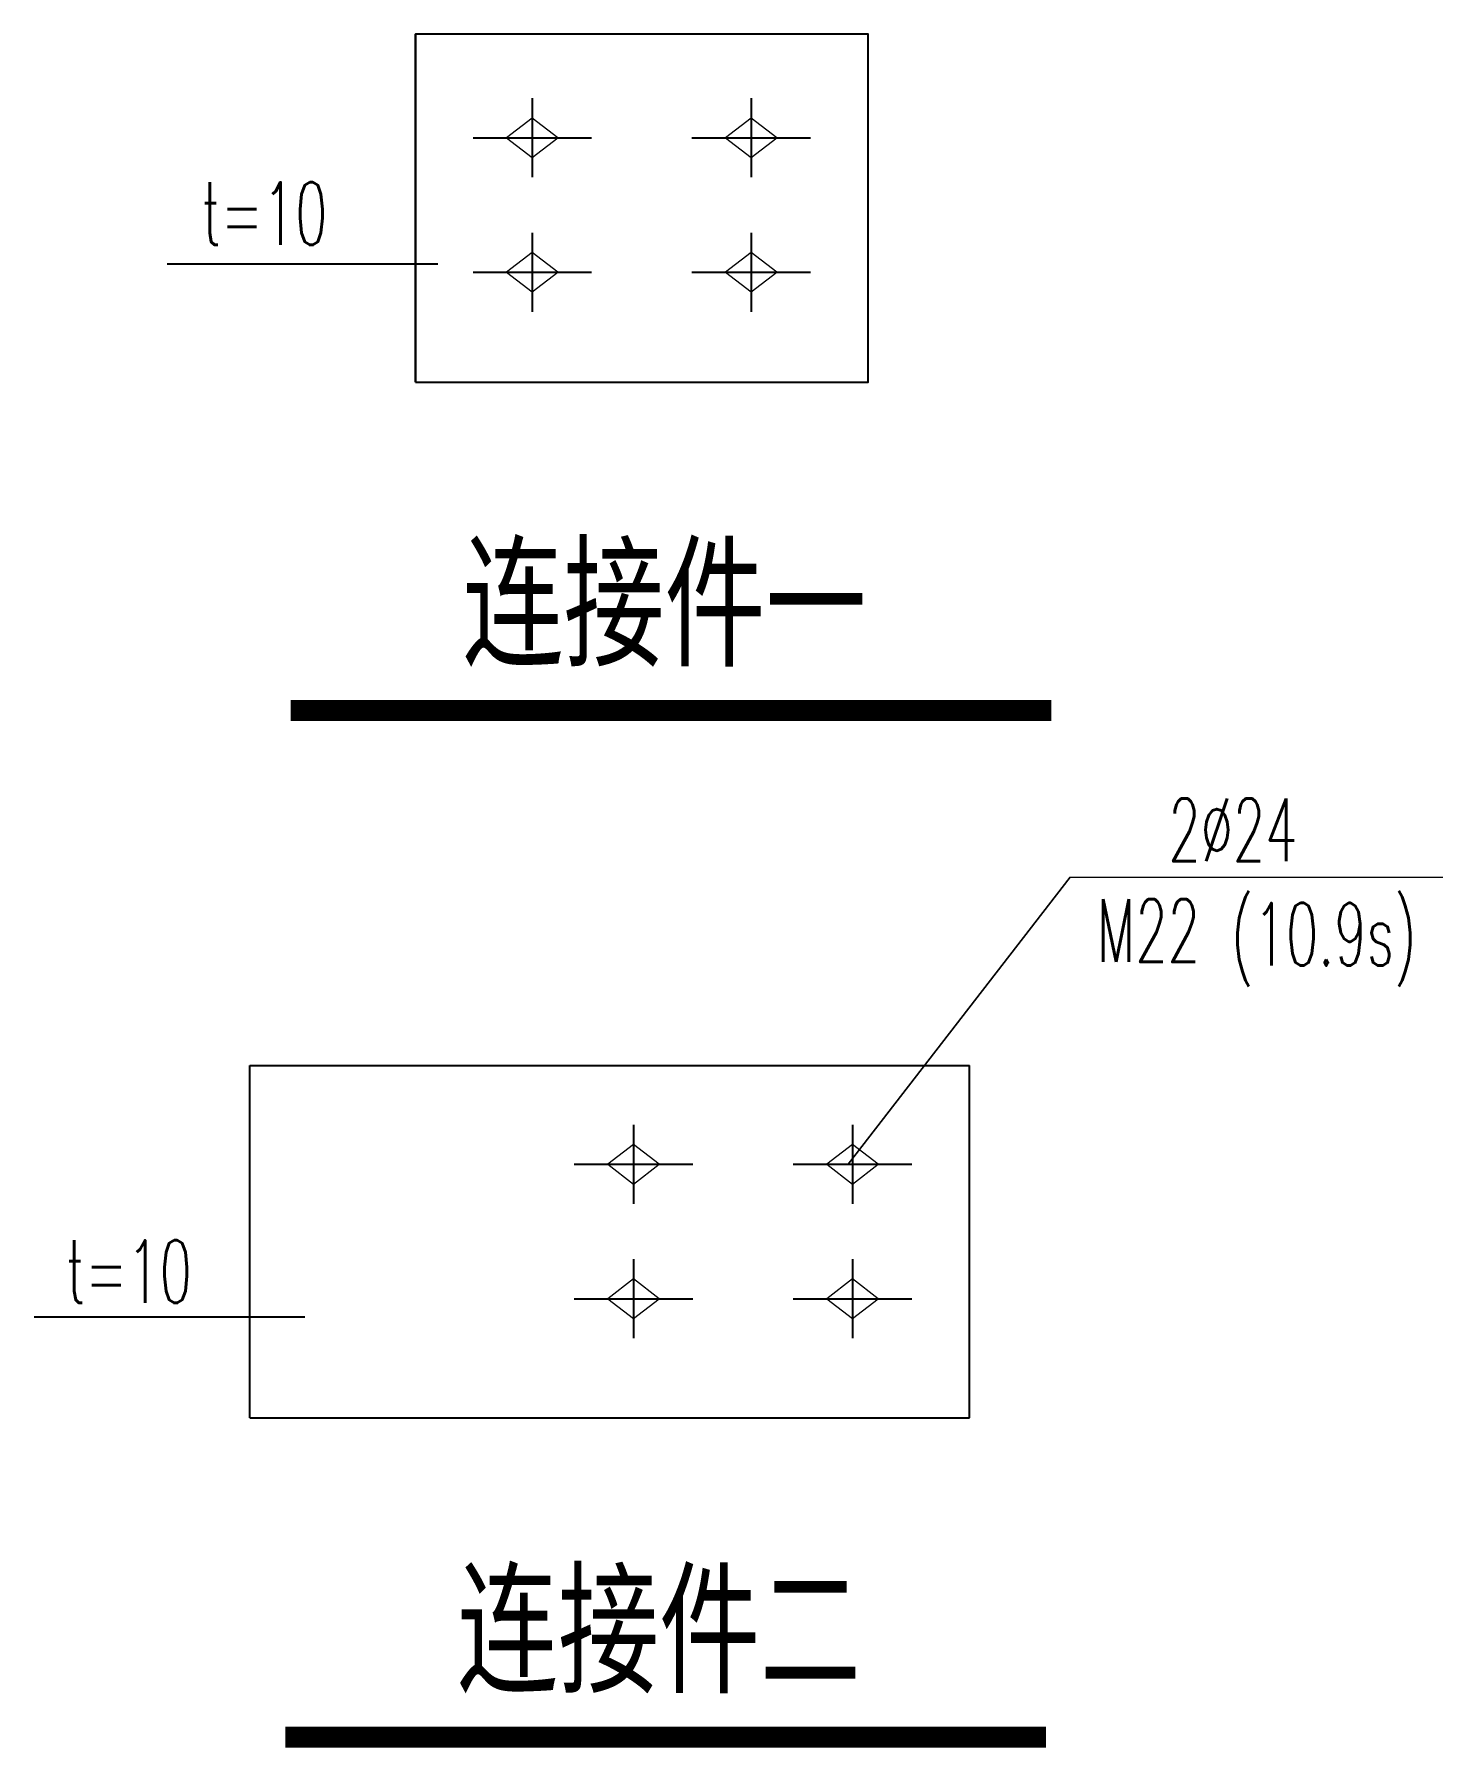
# Model space of a CAD drawing. Extents: x 2025205 to 2402328, y -557483 to 329036.
# Drawn here: x 2152539 to 2162526, y -540438 to -528282 of the extents above; entities that cross this region are included whole.
import ezdxf
from ezdxf.enums import TextEntityAlignment as Align

# ---------------------------------------------------------------- set-up
doc = ezdxf.new("R2010")
doc.units = 0
doc.header["$LTSCALE"] = 1500
doc.header["$MEASUREMENT"] = 0
for name, color, linetype in [('1', 7, 'Continuous'), ('10', 7, 'Continuous'), ('DWALL', 255, 'Continuous'), ('PUB_DIM', 3, 'Continuous'), ('PUB_TEXT', 7, 'Continuous')]:
    doc.layers.add(name, color=color, linetype=linetype)
doc.layers.add('查找字符', color=1, linetype='ByLayer', lineweight=18)
doc.styles.add('-黑体', font='simhei.ttf')
doc.styles.add('_SIMPLEX', font='SIMPLEX.shx', dxfattribs={"width": 0.8, "bigfont": 'tssdchn.shx'})

# ---------------------------------------------------------------- blocks, each defined once
blk = doc.blocks.new('A$C410F2C92')
at = {"elevation": 600}
blk.add_lwpolyline([(602, 280), (420, 420), (238, 280), (420, 140), (602, 280)], dxfattribs=at)
at = {"layer": '10', "color": 253}
for p, q in [((420, 560, 600), (420, 0, 600)), ((0, 280, 600), (840, 280, 600))]:
    blk.add_line(p, q, dxfattribs=at)
blk = doc.blocks.new('4322442')
blk.add_line((2156560, -713022), (2154462, -715736))
at = {"color": 3, "ltscale": 100, "const_width": 200}
for points in [[(2149191, -711445), (2156382, -711445)], [(2149139, -721155), (2156330, -721155)]]:
    blk.add_lwpolyline(points, dxfattribs=at)
blk.add_lwpolyline([(2154462, -715736), (2156560, -713022), (2160081, -713022)])
at = {"layer": '1', "linetype": 'ByBlock'}
for p, q in [((2150581, -707223), (2148022, -707223)), ((2149325, -717181), (2146766, -717181))]:
    blk.add_line(p, q, dxfattribs=at)
at = {"layer": 'DWALL', "color": 5}
for p, q in [((2150370, -708339), (2150370, -705048)), ((2154649, -708339), (2154649, -705048))]:
    blk.add_line(p, q, dxfattribs=at)
at = {"layer": 'PUB_DIM', "ltscale": 1.5}
for p, q in [((2148805, -714801), (2155606, -714801)), ((2148805, -718135), (2148805, -714801)), ((2155606, -718135), (2155606, -714801)), ((2148805, -718135), (2155606, -718135))]:
    blk.add_line(p, q, dxfattribs=at)
blk.add_lwpolyline([(2150370, -708339), (2154649, -708339), (2154649, -705048), (2150370, -705048)], close=True, dxfattribs=at)
at = {"xscale": 1.333219030048527, "yscale": 1.333219030048527, "zscale": 1.333219030048527}
for p in [(2150914, -706400, -800), (2152984, -706400, -800), (2150914, -707672, -800), (2152984, -707672, -800), (2151871, -716110, -800), (2153941, -716110, -800), (2151871, -717381, -800), (2153941, -717381, -800)]:
    blk.add_blockref('A$C410F2C92', p, dxfattribs=at)
at = {"layer": '10', "style": '-黑体', "width": 0.7}
for s, p in [('连接件一', (2152724, -710420)), ('连接件二', (2152672, -720130))]:
    blk.add_text(s, height=999.9, dxfattribs=at).set_placement(p, align=Align.MIDDLE_CENTER)
at = {"layer": 'PUB_TEXT', "style": '_SIMPLEX', "width": 0.6}
for s, p in [('t=10', (2148348, -707040)), ('2∅24', (2157488, -712870)), ('M22', (2156810, -713822)), ('(10.9s)', (2158081, -713857)), ('t=10', (2147066, -717048))]:
    blk.add_text(s, height=592.9, dxfattribs=at).set_placement(p)

msp = doc.modelspace()

# ---------------------------------------------------------------- block references
at = {"layer": '查找字符', "xscale": 0.75, "yscale": 0.75, "zscale": 0.75}
msp.add_blockref('4322442', (542464.7, 503.7), dxfattribs=at)

doc.saveas('drawing.dxf')
